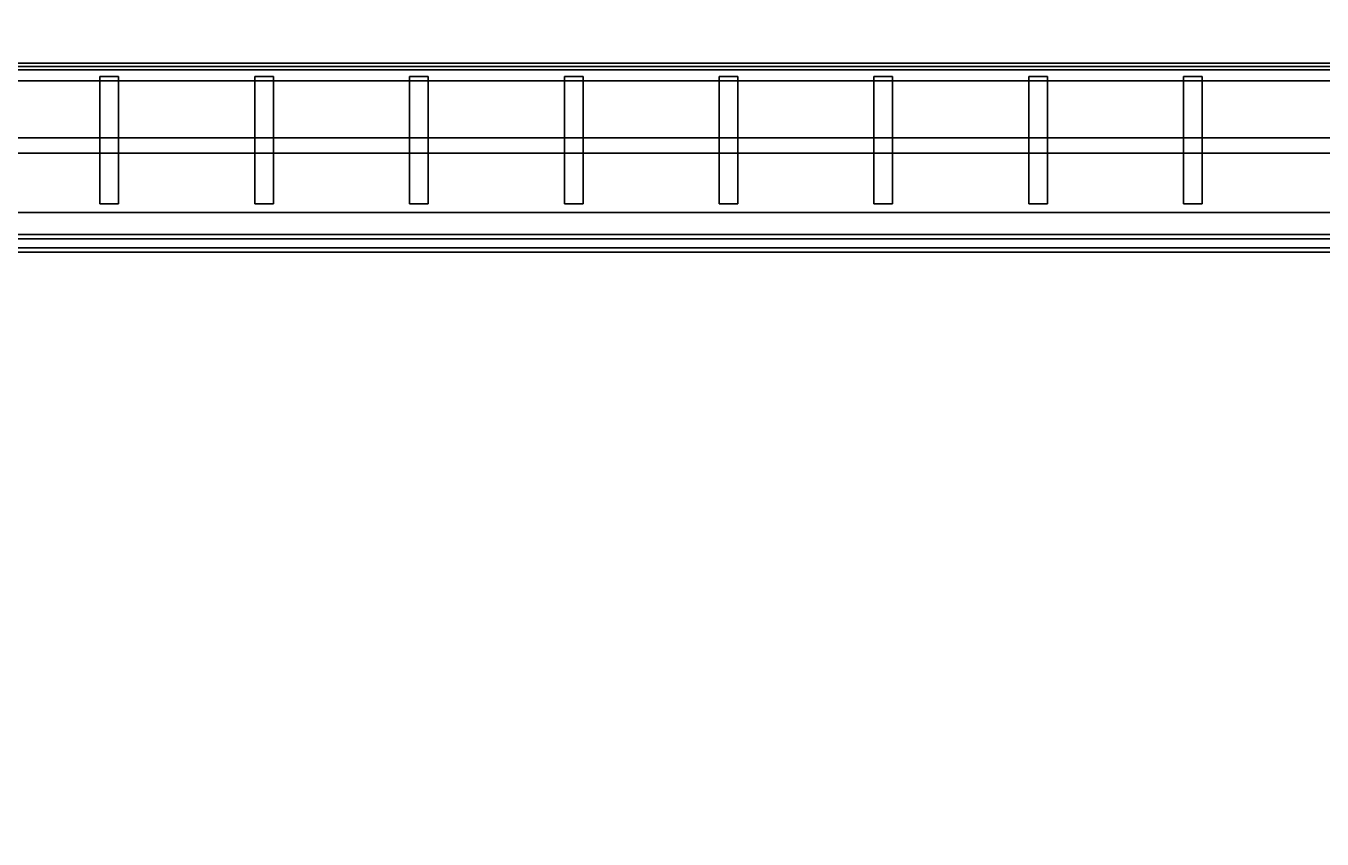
# Model space of a CAD drawing. Header units: metres. Extents: x -0.1 to 82.2, y -0.1 to 82.7.
# Drawn here: x 32.14 to 38.04, y 68.03 to 71.73 of the extents above; entities that cross this region are included whole.
import ezdxf

# ---------------------------------------------------------------- set-up
doc = ezdxf.new("R2010")
doc.units = ezdxf.units.M
for name, color, linetype in [('Floor_Plates', 7, 'CONTINUOUS'), ('Podium_Fins', 7, 'CONTINUOUS'), ('Podium_Glazing', 7, 'CONTINUOUS'), ('Podium_Terrace', 7, 'CONTINUOUS'), ('Podium_Walls', 7, 'CONTINUOUS'), ('Site_Plaza', 7, 'CONTINUOUS')]:
    doc.layers.add(name, color=color, linetype=linetype)

msp = doc.modelspace()

# ---------------------------------------------------------------- linework, layer by layer
at = {"layer": 'Floor_Plates'}
for points in [[(18.8, 26.8, 4.72), (18.8, 70.7, 4.72), (63.2, 70.7, 4.72), (63.2, 26.8, 4.72)], [(18.8, 26.8, 5), (63.2, 26.8, 5), (63.2, 70.7, 5), (18.8, 70.7, 5)], [(18.8, 70.7, 4.72), (18.8, 70.7, 5), (63.2, 70.7, 5), (63.2, 70.7, 4.72)], [(18.8, 26.8, 8.92), (18.8, 70.7, 8.92), (63.2, 70.7, 8.92), (63.2, 26.8, 8.92)], [(18.8, 26.8, 9.2), (63.2, 26.8, 9.2), (63.2, 70.7, 9.2), (18.8, 70.7, 9.2)], [(18.8, 70.7, 8.92), (18.8, 70.7, 9.2), (63.2, 70.7, 9.2), (63.2, 70.7, 8.92)], [(18.8, 26.8, 13.12), (18.8, 70.7, 13.12), (63.2, 70.7, 13.12), (63.2, 26.8, 13.12)], [(18.8, 26.8, 13.4), (63.2, 26.8, 13.4), (63.2, 70.7, 13.4), (18.8, 70.7, 13.4)], [(18.8, 70.7, 13.12), (18.8, 70.7, 13.4), (63.2, 70.7, 13.4), (63.2, 70.7, 13.12)]]:
    msp.add_3dface(points, dxfattribs=at)
at = {"layer": 'Podium_Fins'}
for points in [[(62.3, 71.545, 4.965), (19.7, 71.545, 4.965), (19.7, 71.545, 5.035), (62.3, 71.545, 5.035)], [(62.3, 71.48, 4.965), (19.7, 71.48, 4.965), (19.7, 71.545, 4.965), (62.3, 71.545, 4.965)], [(62.3, 71.48, 5.035), (62.3, 71.545, 5.035), (19.7, 71.545, 5.035), (19.7, 71.48, 5.035)], [(62.3, 71.545, 9.165), (19.7, 71.545, 9.165), (19.7, 71.545, 9.235), (62.3, 71.545, 9.235)], [(62.3, 71.48, 9.165), (19.7, 71.48, 9.165), (19.7, 71.545, 9.165), (62.3, 71.545, 9.165)], [(62.3, 71.48, 9.235), (62.3, 71.545, 9.235), (19.7, 71.545, 9.235), (19.7, 71.48, 9.235)], [(62.3, 71.545, 13.365), (19.7, 71.545, 13.365), (19.7, 71.545, 13.435), (62.3, 71.545, 13.435)], [(62.3, 71.48, 13.365), (19.7, 71.48, 13.365), (19.7, 71.545, 13.365), (62.3, 71.545, 13.365)], [(62.3, 71.48, 13.435), (62.3, 71.545, 13.435), (19.7, 71.545, 13.435), (19.7, 71.48, 13.435)], [(62.3, 71.48, 4.965), (62.3, 71.48, 5.035), (19.7, 71.48, 5.035), (19.7, 71.48, 4.965)], [(62.3, 71.48, 9.165), (62.3, 71.48, 9.235), (19.7, 71.48, 9.235), (19.7, 71.48, 9.165)], [(62.3, 71.48, 13.365), (62.3, 71.48, 13.435), (19.7, 71.48, 13.435), (19.7, 71.48, 13.365)], [(32.56, 71.5, 0.28), (32.475, 71.5, 0.28), (32.475, 71.5, 5.18), (32.56, 71.5, 5.18)], [(32.475, 70.92, 0.28), (32.475, 70.92, 5.18), (32.475, 71.5, 5.18), (32.475, 71.5, 0.28)], [(32.56, 70.92, 0.28), (32.475, 70.92, 0.28), (32.475, 71.5, 0.28), (32.56, 71.5, 0.28)], [(32.56, 70.92, 5.18), (32.56, 71.5, 5.18), (32.475, 71.5, 5.18), (32.475, 70.92, 5.18)], [(32.56, 71.5, 5.28), (32.475, 71.5, 5.28), (32.475, 71.5, 9.38), (32.56, 71.5, 9.38)], [(32.475, 70.92, 5.28), (32.475, 70.92, 9.38), (32.475, 71.5, 9.38), (32.475, 71.5, 5.28)], [(32.56, 70.92, 5.28), (32.475, 70.92, 5.28), (32.475, 71.5, 5.28), (32.56, 71.5, 5.28)], [(32.56, 70.92, 9.38), (32.56, 71.5, 9.38), (32.475, 71.5, 9.38), (32.475, 70.92, 9.38)], [(32.56, 71.5, 9.48), (32.475, 71.5, 9.48), (32.475, 71.5, 13.58), (32.56, 71.5, 13.58)], [(32.475, 70.92, 9.48), (32.475, 70.92, 13.58), (32.475, 71.5, 13.58), (32.475, 71.5, 9.48)], [(32.56, 70.92, 9.48), (32.475, 70.92, 9.48), (32.475, 71.5, 9.48), (32.56, 71.5, 9.48)], [(32.56, 70.92, 13.58), (32.56, 71.5, 13.58), (32.475, 71.5, 13.58), (32.475, 70.92, 13.58)], [(32.56, 71.5, 13.68), (32.475, 71.5, 13.68), (32.475, 71.5, 17.43), (32.56, 71.5, 17.43)], [(32.475, 70.92, 13.68), (32.475, 70.92, 17.43), (32.475, 71.5, 17.43), (32.475, 71.5, 13.68)], [(32.56, 70.92, 13.68), (32.475, 70.92, 13.68), (32.475, 71.5, 13.68), (32.56, 71.5, 13.68)], [(32.56, 70.92, 17.43), (32.56, 71.5, 17.43), (32.475, 71.5, 17.43), (32.475, 70.92, 17.43)], [(32.56, 70.92, 0.28), (32.56, 71.5, 0.28), (32.56, 71.5, 5.18), (32.56, 70.92, 5.18)], [(32.56, 70.92, 5.28), (32.56, 71.5, 5.28), (32.56, 71.5, 9.38), (32.56, 70.92, 9.38)], [(32.56, 70.92, 9.48), (32.56, 71.5, 9.48), (32.56, 71.5, 13.58), (32.56, 70.92, 13.58)], [(32.56, 70.92, 13.68), (32.56, 71.5, 13.68), (32.56, 71.5, 17.43), (32.56, 70.92, 17.43)], [(33.265, 71.5, 0.28), (33.18, 71.5, 0.28), (33.18, 71.5, 5.18), (33.265, 71.5, 5.18)], [(33.18, 70.92, 0.28), (33.18, 70.92, 5.18), (33.18, 71.5, 5.18), (33.18, 71.5, 0.28)], [(33.265, 70.92, 0.28), (33.18, 70.92, 0.28), (33.18, 71.5, 0.28), (33.265, 71.5, 0.28)], [(33.265, 70.92, 5.18), (33.265, 71.5, 5.18), (33.18, 71.5, 5.18), (33.18, 70.92, 5.18)], [(33.265, 71.5, 5.28), (33.18, 71.5, 5.28), (33.18, 71.5, 9.38), (33.265, 71.5, 9.38)], [(33.18, 70.92, 5.28), (33.18, 70.92, 9.38), (33.18, 71.5, 9.38), (33.18, 71.5, 5.28)], [(33.265, 70.92, 5.28), (33.18, 70.92, 5.28), (33.18, 71.5, 5.28), (33.265, 71.5, 5.28)], [(33.265, 70.92, 9.38), (33.265, 71.5, 9.38), (33.18, 71.5, 9.38), (33.18, 70.92, 9.38)], [(33.265, 71.5, 9.48), (33.18, 71.5, 9.48), (33.18, 71.5, 13.58), (33.265, 71.5, 13.58)], [(33.18, 70.92, 9.48), (33.18, 70.92, 13.58), (33.18, 71.5, 13.58), (33.18, 71.5, 9.48)], [(33.265, 70.92, 9.48), (33.18, 70.92, 9.48), (33.18, 71.5, 9.48), (33.265, 71.5, 9.48)], [(33.265, 70.92, 13.58), (33.265, 71.5, 13.58), (33.18, 71.5, 13.58), (33.18, 70.92, 13.58)], [(33.265, 71.5, 13.68), (33.18, 71.5, 13.68), (33.18, 71.5, 17.43), (33.265, 71.5, 17.43)], [(33.18, 70.92, 13.68), (33.18, 70.92, 17.43), (33.18, 71.5, 17.43), (33.18, 71.5, 13.68)], [(33.265, 70.92, 13.68), (33.18, 70.92, 13.68), (33.18, 71.5, 13.68), (33.265, 71.5, 13.68)], [(33.265, 70.92, 17.43), (33.265, 71.5, 17.43), (33.18, 71.5, 17.43), (33.18, 70.92, 17.43)], [(33.265, 70.92, 0.28), (33.265, 71.5, 0.28), (33.265, 71.5, 5.18), (33.265, 70.92, 5.18)], [(33.265, 70.92, 5.28), (33.265, 71.5, 5.28), (33.265, 71.5, 9.38), (33.265, 70.92, 9.38)], [(33.265, 70.92, 9.48), (33.265, 71.5, 9.48), (33.265, 71.5, 13.58), (33.265, 70.92, 13.58)], [(33.265, 70.92, 13.68), (33.265, 71.5, 13.68), (33.265, 71.5, 17.43), (33.265, 70.92, 17.43)], [(33.97, 71.5, 0.28), (33.885, 71.5, 0.28), (33.885, 71.5, 5.18), (33.97, 71.5, 5.18)], [(33.885, 70.92, 0.28), (33.885, 70.92, 5.18), (33.885, 71.5, 5.18), (33.885, 71.5, 0.28)], [(33.97, 70.92, 0.28), (33.885, 70.92, 0.28), (33.885, 71.5, 0.28), (33.97, 71.5, 0.28)], [(33.97, 70.92, 5.18), (33.97, 71.5, 5.18), (33.885, 71.5, 5.18), (33.885, 70.92, 5.18)], [(33.97, 71.5, 5.28), (33.885, 71.5, 5.28), (33.885, 71.5, 9.38), (33.97, 71.5, 9.38)], [(33.885, 70.92, 5.28), (33.885, 70.92, 9.38), (33.885, 71.5, 9.38), (33.885, 71.5, 5.28)], [(33.97, 70.92, 5.28), (33.885, 70.92, 5.28), (33.885, 71.5, 5.28), (33.97, 71.5, 5.28)], [(33.97, 70.92, 9.38), (33.97, 71.5, 9.38), (33.885, 71.5, 9.38), (33.885, 70.92, 9.38)], [(33.97, 71.5, 9.48), (33.885, 71.5, 9.48), (33.885, 71.5, 13.58), (33.97, 71.5, 13.58)], [(33.885, 70.92, 9.48), (33.885, 70.92, 13.58), (33.885, 71.5, 13.58), (33.885, 71.5, 9.48)], [(33.97, 70.92, 9.48), (33.885, 70.92, 9.48), (33.885, 71.5, 9.48), (33.97, 71.5, 9.48)], [(33.97, 70.92, 13.58), (33.97, 71.5, 13.58), (33.885, 71.5, 13.58), (33.885, 70.92, 13.58)], [(33.97, 71.5, 13.68), (33.885, 71.5, 13.68), (33.885, 71.5, 17.43), (33.97, 71.5, 17.43)], [(33.885, 70.92, 13.68), (33.885, 70.92, 17.43), (33.885, 71.5, 17.43), (33.885, 71.5, 13.68)], [(33.97, 70.92, 13.68), (33.885, 70.92, 13.68), (33.885, 71.5, 13.68), (33.97, 71.5, 13.68)], [(33.97, 70.92, 17.43), (33.97, 71.5, 17.43), (33.885, 71.5, 17.43), (33.885, 70.92, 17.43)], [(33.97, 70.92, 0.28), (33.97, 71.5, 0.28), (33.97, 71.5, 5.18), (33.97, 70.92, 5.18)], [(33.97, 70.92, 5.28), (33.97, 71.5, 5.28), (33.97, 71.5, 9.38), (33.97, 70.92, 9.38)], [(33.97, 70.92, 9.48), (33.97, 71.5, 9.48), (33.97, 71.5, 13.58), (33.97, 70.92, 13.58)], [(33.97, 70.92, 13.68), (33.97, 71.5, 13.68), (33.97, 71.5, 17.43), (33.97, 70.92, 17.43)], [(34.675, 71.5, 0.28), (34.59, 71.5, 0.28), (34.59, 71.5, 5.18), (34.675, 71.5, 5.18)], [(34.59, 70.92, 0.28), (34.59, 70.92, 5.18), (34.59, 71.5, 5.18), (34.59, 71.5, 0.28)], [(34.675, 70.92, 0.28), (34.59, 70.92, 0.28), (34.59, 71.5, 0.28), (34.675, 71.5, 0.28)], [(34.675, 70.92, 5.18), (34.675, 71.5, 5.18), (34.59, 71.5, 5.18), (34.59, 70.92, 5.18)], [(34.675, 71.5, 5.28), (34.59, 71.5, 5.28), (34.59, 71.5, 9.38), (34.675, 71.5, 9.38)], [(34.59, 70.92, 5.28), (34.59, 70.92, 9.38), (34.59, 71.5, 9.38), (34.59, 71.5, 5.28)], [(34.675, 70.92, 5.28), (34.59, 70.92, 5.28), (34.59, 71.5, 5.28), (34.675, 71.5, 5.28)], [(34.675, 70.92, 9.38), (34.675, 71.5, 9.38), (34.59, 71.5, 9.38), (34.59, 70.92, 9.38)], [(34.675, 71.5, 9.48), (34.59, 71.5, 9.48), (34.59, 71.5, 13.58), (34.675, 71.5, 13.58)], [(34.59, 70.92, 9.48), (34.59, 70.92, 13.58), (34.59, 71.5, 13.58), (34.59, 71.5, 9.48)], [(34.675, 70.92, 9.48), (34.59, 70.92, 9.48), (34.59, 71.5, 9.48), (34.675, 71.5, 9.48)], [(34.675, 70.92, 13.58), (34.675, 71.5, 13.58), (34.59, 71.5, 13.58), (34.59, 70.92, 13.58)], [(34.675, 71.5, 13.68), (34.59, 71.5, 13.68), (34.59, 71.5, 17.43), (34.675, 71.5, 17.43)], [(34.59, 70.92, 13.68), (34.59, 70.92, 17.43), (34.59, 71.5, 17.43), (34.59, 71.5, 13.68)], [(34.675, 70.92, 13.68), (34.59, 70.92, 13.68), (34.59, 71.5, 13.68), (34.675, 71.5, 13.68)], [(34.675, 70.92, 17.43), (34.675, 71.5, 17.43), (34.59, 71.5, 17.43), (34.59, 70.92, 17.43)], [(34.675, 70.92, 0.28), (34.675, 71.5, 0.28), (34.675, 71.5, 5.18), (34.675, 70.92, 5.18)], [(34.675, 70.92, 5.28), (34.675, 71.5, 5.28), (34.675, 71.5, 9.38), (34.675, 70.92, 9.38)], [(34.675, 70.92, 9.48), (34.675, 71.5, 9.48), (34.675, 71.5, 13.58), (34.675, 70.92, 13.58)], [(34.675, 70.92, 13.68), (34.675, 71.5, 13.68), (34.675, 71.5, 17.43), (34.675, 70.92, 17.43)], [(35.38, 71.5, 0.28), (35.295, 71.5, 0.28), (35.295, 71.5, 5.18), (35.38, 71.5, 5.18)], [(35.295, 70.92, 0.28), (35.295, 70.92, 5.18), (35.295, 71.5, 5.18), (35.295, 71.5, 0.28)], [(35.38, 70.92, 0.28), (35.295, 70.92, 0.28), (35.295, 71.5, 0.28), (35.38, 71.5, 0.28)], [(35.38, 70.92, 5.18), (35.38, 71.5, 5.18), (35.295, 71.5, 5.18), (35.295, 70.92, 5.18)], [(35.38, 71.5, 5.28), (35.295, 71.5, 5.28), (35.295, 71.5, 9.38), (35.38, 71.5, 9.38)], [(35.295, 70.92, 5.28), (35.295, 70.92, 9.38), (35.295, 71.5, 9.38), (35.295, 71.5, 5.28)], [(35.38, 70.92, 5.28), (35.295, 70.92, 5.28), (35.295, 71.5, 5.28), (35.38, 71.5, 5.28)], [(35.38, 70.92, 9.38), (35.38, 71.5, 9.38), (35.295, 71.5, 9.38), (35.295, 70.92, 9.38)], [(35.38, 71.5, 9.48), (35.295, 71.5, 9.48), (35.295, 71.5, 13.58), (35.38, 71.5, 13.58)], [(35.295, 70.92, 9.48), (35.295, 70.92, 13.58), (35.295, 71.5, 13.58), (35.295, 71.5, 9.48)], [(35.38, 70.92, 9.48), (35.295, 70.92, 9.48), (35.295, 71.5, 9.48), (35.38, 71.5, 9.48)], [(35.38, 70.92, 13.58), (35.38, 71.5, 13.58), (35.295, 71.5, 13.58), (35.295, 70.92, 13.58)], [(35.38, 71.5, 13.68), (35.295, 71.5, 13.68), (35.295, 71.5, 17.43), (35.38, 71.5, 17.43)], [(35.295, 70.92, 13.68), (35.295, 70.92, 17.43), (35.295, 71.5, 17.43), (35.295, 71.5, 13.68)], [(35.38, 70.92, 13.68), (35.295, 70.92, 13.68), (35.295, 71.5, 13.68), (35.38, 71.5, 13.68)], [(35.38, 70.92, 17.43), (35.38, 71.5, 17.43), (35.295, 71.5, 17.43), (35.295, 70.92, 17.43)], [(35.38, 70.92, 0.28), (35.38, 71.5, 0.28), (35.38, 71.5, 5.18), (35.38, 70.92, 5.18)], [(35.38, 70.92, 5.28), (35.38, 71.5, 5.28), (35.38, 71.5, 9.38), (35.38, 70.92, 9.38)], [(35.38, 70.92, 9.48), (35.38, 71.5, 9.48), (35.38, 71.5, 13.58), (35.38, 70.92, 13.58)], [(35.38, 70.92, 13.68), (35.38, 71.5, 13.68), (35.38, 71.5, 17.43), (35.38, 70.92, 17.43)], [(36.085, 71.5, 0.28), (36, 71.5, 0.28), (36, 71.5, 5.18), (36.085, 71.5, 5.18)], [(36, 70.92, 0.28), (36, 70.92, 5.18), (36, 71.5, 5.18), (36, 71.5, 0.28)], [(36.085, 70.92, 0.28), (36, 70.92, 0.28), (36, 71.5, 0.28), (36.085, 71.5, 0.28)], [(36.085, 70.92, 5.18), (36.085, 71.5, 5.18), (36, 71.5, 5.18), (36, 70.92, 5.18)], [(36.085, 71.5, 5.28), (36, 71.5, 5.28), (36, 71.5, 9.38), (36.085, 71.5, 9.38)], [(36, 70.92, 5.28), (36, 70.92, 9.38), (36, 71.5, 9.38), (36, 71.5, 5.28)], [(36.085, 70.92, 5.28), (36, 70.92, 5.28), (36, 71.5, 5.28), (36.085, 71.5, 5.28)], [(36.085, 70.92, 9.38), (36.085, 71.5, 9.38), (36, 71.5, 9.38), (36, 70.92, 9.38)], [(36.085, 71.5, 9.48), (36, 71.5, 9.48), (36, 71.5, 13.58), (36.085, 71.5, 13.58)], [(36, 70.92, 9.48), (36, 70.92, 13.58), (36, 71.5, 13.58), (36, 71.5, 9.48)], [(36.085, 70.92, 9.48), (36, 70.92, 9.48), (36, 71.5, 9.48), (36.085, 71.5, 9.48)], [(36.085, 70.92, 13.58), (36.085, 71.5, 13.58), (36, 71.5, 13.58), (36, 70.92, 13.58)], [(36.085, 71.5, 13.68), (36, 71.5, 13.68), (36, 71.5, 17.43), (36.085, 71.5, 17.43)], [(36, 70.92, 13.68), (36, 70.92, 17.43), (36, 71.5, 17.43), (36, 71.5, 13.68)], [(36.085, 70.92, 13.68), (36, 70.92, 13.68), (36, 71.5, 13.68), (36.085, 71.5, 13.68)], [(36.085, 70.92, 17.43), (36.085, 71.5, 17.43), (36, 71.5, 17.43), (36, 70.92, 17.43)], [(36.085, 70.92, 0.28), (36.085, 71.5, 0.28), (36.085, 71.5, 5.18), (36.085, 70.92, 5.18)], [(36.085, 70.92, 5.28), (36.085, 71.5, 5.28), (36.085, 71.5, 9.38), (36.085, 70.92, 9.38)], [(36.085, 70.92, 9.48), (36.085, 71.5, 9.48), (36.085, 71.5, 13.58), (36.085, 70.92, 13.58)], [(36.085, 70.92, 13.68), (36.085, 71.5, 13.68), (36.085, 71.5, 17.43), (36.085, 70.92, 17.43)], [(36.79, 71.5, 0.28), (36.705, 71.5, 0.28), (36.705, 71.5, 5.18), (36.79, 71.5, 5.18)], [(36.705, 70.92, 0.28), (36.705, 70.92, 5.18), (36.705, 71.5, 5.18), (36.705, 71.5, 0.28)], [(36.79, 70.92, 0.28), (36.705, 70.92, 0.28), (36.705, 71.5, 0.28), (36.79, 71.5, 0.28)], [(36.79, 70.92, 5.18), (36.79, 71.5, 5.18), (36.705, 71.5, 5.18), (36.705, 70.92, 5.18)], [(36.79, 71.5, 5.28), (36.705, 71.5, 5.28), (36.705, 71.5, 9.38), (36.79, 71.5, 9.38)], [(36.705, 70.92, 5.28), (36.705, 70.92, 9.38), (36.705, 71.5, 9.38), (36.705, 71.5, 5.28)], [(36.79, 70.92, 5.28), (36.705, 70.92, 5.28), (36.705, 71.5, 5.28), (36.79, 71.5, 5.28)], [(36.79, 70.92, 9.38), (36.79, 71.5, 9.38), (36.705, 71.5, 9.38), (36.705, 70.92, 9.38)], [(36.79, 71.5, 9.48), (36.705, 71.5, 9.48), (36.705, 71.5, 13.58), (36.79, 71.5, 13.58)], [(36.705, 70.92, 9.48), (36.705, 70.92, 13.58), (36.705, 71.5, 13.58), (36.705, 71.5, 9.48)], [(36.79, 70.92, 9.48), (36.705, 70.92, 9.48), (36.705, 71.5, 9.48), (36.79, 71.5, 9.48)], [(36.79, 70.92, 13.58), (36.79, 71.5, 13.58), (36.705, 71.5, 13.58), (36.705, 70.92, 13.58)], [(36.79, 71.5, 13.68), (36.705, 71.5, 13.68), (36.705, 71.5, 17.43), (36.79, 71.5, 17.43)], [(36.705, 70.92, 13.68), (36.705, 70.92, 17.43), (36.705, 71.5, 17.43), (36.705, 71.5, 13.68)], [(36.79, 70.92, 13.68), (36.705, 70.92, 13.68), (36.705, 71.5, 13.68), (36.79, 71.5, 13.68)], [(36.79, 70.92, 17.43), (36.79, 71.5, 17.43), (36.705, 71.5, 17.43), (36.705, 70.92, 17.43)], [(36.79, 70.92, 0.28), (36.79, 71.5, 0.28), (36.79, 71.5, 5.18), (36.79, 70.92, 5.18)], [(36.79, 70.92, 5.28), (36.79, 71.5, 5.28), (36.79, 71.5, 9.38), (36.79, 70.92, 9.38)], [(36.79, 70.92, 9.48), (36.79, 71.5, 9.48), (36.79, 71.5, 13.58), (36.79, 70.92, 13.58)], [(36.79, 70.92, 13.68), (36.79, 71.5, 13.68), (36.79, 71.5, 17.43), (36.79, 70.92, 17.43)], [(37.495, 71.5, 0.28), (37.41, 71.5, 0.28), (37.41, 71.5, 5.18), (37.495, 71.5, 5.18)], [(37.41, 70.92, 0.28), (37.41, 70.92, 5.18), (37.41, 71.5, 5.18), (37.41, 71.5, 0.28)], [(37.495, 70.92, 0.28), (37.41, 70.92, 0.28), (37.41, 71.5, 0.28), (37.495, 71.5, 0.28)], [(37.495, 70.92, 5.18), (37.495, 71.5, 5.18), (37.41, 71.5, 5.18), (37.41, 70.92, 5.18)], [(37.495, 71.5, 5.28), (37.41, 71.5, 5.28), (37.41, 71.5, 9.38), (37.495, 71.5, 9.38)], [(37.41, 70.92, 5.28), (37.41, 70.92, 9.38), (37.41, 71.5, 9.38), (37.41, 71.5, 5.28)], [(37.495, 70.92, 5.28), (37.41, 70.92, 5.28), (37.41, 71.5, 5.28), (37.495, 71.5, 5.28)], [(37.495, 70.92, 9.38), (37.495, 71.5, 9.38), (37.41, 71.5, 9.38), (37.41, 70.92, 9.38)], [(37.495, 71.5, 9.48), (37.41, 71.5, 9.48), (37.41, 71.5, 13.58), (37.495, 71.5, 13.58)], [(37.41, 70.92, 9.48), (37.41, 70.92, 13.58), (37.41, 71.5, 13.58), (37.41, 71.5, 9.48)], [(37.495, 70.92, 9.48), (37.41, 70.92, 9.48), (37.41, 71.5, 9.48), (37.495, 71.5, 9.48)], [(37.495, 70.92, 13.58), (37.495, 71.5, 13.58), (37.41, 71.5, 13.58), (37.41, 70.92, 13.58)], [(37.495, 71.5, 13.68), (37.41, 71.5, 13.68), (37.41, 71.5, 17.43), (37.495, 71.5, 17.43)], [(37.41, 70.92, 13.68), (37.41, 70.92, 17.43), (37.41, 71.5, 17.43), (37.41, 71.5, 13.68)], [(37.495, 70.92, 13.68), (37.41, 70.92, 13.68), (37.41, 71.5, 13.68), (37.495, 71.5, 13.68)], [(37.495, 70.92, 17.43), (37.495, 71.5, 17.43), (37.41, 71.5, 17.43), (37.41, 70.92, 17.43)], [(37.495, 70.92, 0.28), (37.495, 71.5, 0.28), (37.495, 71.5, 5.18), (37.495, 70.92, 5.18)], [(37.495, 70.92, 5.28), (37.495, 71.5, 5.28), (37.495, 71.5, 9.38), (37.495, 70.92, 9.38)], [(37.495, 70.92, 9.48), (37.495, 71.5, 9.48), (37.495, 71.5, 13.58), (37.495, 70.92, 13.58)], [(37.495, 70.92, 13.68), (37.495, 71.5, 13.68), (37.495, 71.5, 17.43), (37.495, 70.92, 17.43)], [(32.56, 70.92, 0.28), (32.56, 70.92, 5.18), (32.475, 70.92, 5.18), (32.475, 70.92, 0.28)], [(32.56, 70.92, 5.28), (32.56, 70.92, 9.38), (32.475, 70.92, 9.38), (32.475, 70.92, 5.28)], [(32.56, 70.92, 9.48), (32.56, 70.92, 13.58), (32.475, 70.92, 13.58), (32.475, 70.92, 9.48)], [(32.56, 70.92, 13.68), (32.56, 70.92, 17.43), (32.475, 70.92, 17.43), (32.475, 70.92, 13.68)], [(33.265, 70.92, 0.28), (33.265, 70.92, 5.18), (33.18, 70.92, 5.18), (33.18, 70.92, 0.28)], [(33.265, 70.92, 5.28), (33.265, 70.92, 9.38), (33.18, 70.92, 9.38), (33.18, 70.92, 5.28)], [(33.265, 70.92, 9.48), (33.265, 70.92, 13.58), (33.18, 70.92, 13.58), (33.18, 70.92, 9.48)], [(33.265, 70.92, 13.68), (33.265, 70.92, 17.43), (33.18, 70.92, 17.43), (33.18, 70.92, 13.68)], [(33.97, 70.92, 0.28), (33.97, 70.92, 5.18), (33.885, 70.92, 5.18), (33.885, 70.92, 0.28)], [(33.97, 70.92, 5.28), (33.97, 70.92, 9.38), (33.885, 70.92, 9.38), (33.885, 70.92, 5.28)], [(33.97, 70.92, 9.48), (33.97, 70.92, 13.58), (33.885, 70.92, 13.58), (33.885, 70.92, 9.48)], [(33.97, 70.92, 13.68), (33.97, 70.92, 17.43), (33.885, 70.92, 17.43), (33.885, 70.92, 13.68)], [(34.675, 70.92, 0.28), (34.675, 70.92, 5.18), (34.59, 70.92, 5.18), (34.59, 70.92, 0.28)], [(34.675, 70.92, 5.28), (34.675, 70.92, 9.38), (34.59, 70.92, 9.38), (34.59, 70.92, 5.28)], [(34.675, 70.92, 9.48), (34.675, 70.92, 13.58), (34.59, 70.92, 13.58), (34.59, 70.92, 9.48)], [(34.675, 70.92, 13.68), (34.675, 70.92, 17.43), (34.59, 70.92, 17.43), (34.59, 70.92, 13.68)], [(35.38, 70.92, 0.28), (35.38, 70.92, 5.18), (35.295, 70.92, 5.18), (35.295, 70.92, 0.28)], [(35.38, 70.92, 5.28), (35.38, 70.92, 9.38), (35.295, 70.92, 9.38), (35.295, 70.92, 5.28)], [(35.38, 70.92, 9.48), (35.38, 70.92, 13.58), (35.295, 70.92, 13.58), (35.295, 70.92, 9.48)], [(35.38, 70.92, 13.68), (35.38, 70.92, 17.43), (35.295, 70.92, 17.43), (35.295, 70.92, 13.68)], [(36.085, 70.92, 0.28), (36.085, 70.92, 5.18), (36, 70.92, 5.18), (36, 70.92, 0.28)], [(36.085, 70.92, 5.28), (36.085, 70.92, 9.38), (36, 70.92, 9.38), (36, 70.92, 5.28)], [(36.085, 70.92, 9.48), (36.085, 70.92, 13.58), (36, 70.92, 13.58), (36, 70.92, 9.48)], [(36.085, 70.92, 13.68), (36.085, 70.92, 17.43), (36, 70.92, 17.43), (36, 70.92, 13.68)], [(36.79, 70.92, 0.28), (36.79, 70.92, 5.18), (36.705, 70.92, 5.18), (36.705, 70.92, 0.28)], [(36.79, 70.92, 5.28), (36.79, 70.92, 9.38), (36.705, 70.92, 9.38), (36.705, 70.92, 5.28)], [(36.79, 70.92, 9.48), (36.79, 70.92, 13.58), (36.705, 70.92, 13.58), (36.705, 70.92, 9.48)], [(36.79, 70.92, 13.68), (36.79, 70.92, 17.43), (36.705, 70.92, 17.43), (36.705, 70.92, 13.68)], [(37.495, 70.92, 0.28), (37.495, 70.92, 5.18), (37.41, 70.92, 5.18), (37.41, 70.92, 0.28)], [(37.495, 70.92, 5.28), (37.495, 70.92, 9.38), (37.41, 70.92, 9.38), (37.41, 70.92, 5.28)], [(37.495, 70.92, 9.48), (37.495, 70.92, 13.58), (37.41, 70.92, 13.58), (37.41, 70.92, 9.48)], [(37.495, 70.92, 13.68), (37.495, 70.92, 17.43), (37.41, 70.92, 17.43), (37.41, 70.92, 13.68)]]:
    msp.add_3dface(points, dxfattribs=at)
at = {"layer": 'Podium_Glazing'}
for points in [[(62.3, 70.78, 0.22), (19.7, 70.78, 0.22), (19.7, 70.78, 17.2), (62.3, 70.78, 17.2)], [(62.3, 70.76, 0.22), (19.7, 70.76, 0.22), (19.7, 70.78, 0.22), (62.3, 70.78, 0.22)], [(62.3, 70.76, 17.2), (62.3, 70.78, 17.2), (19.7, 70.78, 17.2), (19.7, 70.76, 17.2)], [(62.3, 70.76, 0.22), (62.3, 70.76, 17.2), (19.7, 70.76, 17.2), (19.7, 70.76, 0.22)]]:
    msp.add_3dface(points, dxfattribs=at)
at = {"layer": 'Podium_Terrace'}
for points in [[(18.35, 67.54, 17.601), (18.35, 71.15, 17.601), (63.65, 71.15, 17.601), (63.65, 67.54, 17.601)], [(18.35, 67.54, 17.655), (63.65, 67.54, 17.655), (63.65, 71.15, 17.655), (18.35, 71.15, 17.655)], [(18.35, 71.15, 17.601), (18.35, 71.15, 17.655), (63.65, 71.15, 17.655), (63.65, 71.15, 17.601)]]:
    msp.add_3dface(points, dxfattribs=at)
at = {"layer": 'Podium_Walls'}
for points in [[(17.94, 25.94, 17.2), (17.94, 71.56, 17.2), (64.06, 71.56, 17.2), (64.06, 25.94, 17.2)], [(17.94, 25.94, 17.6), (64.06, 25.94, 17.6), (64.06, 71.56, 17.6), (17.94, 71.56, 17.6)], [(17.94, 71.56, 17.2), (17.94, 71.56, 17.6), (64.06, 71.56, 17.6), (64.06, 71.56, 17.2)], [(19.55, 71.22), (19.55, 71.53), (62.45, 71.53), (62.45, 71.22)], [(19.55, 71.22, 0.22), (62.45, 71.22, 0.22), (62.45, 71.53, 0.22), (19.55, 71.53, 0.22)], [(19.55, 71.53), (19.55, 71.53, 0.22), (62.45, 71.53, 0.22), (62.45, 71.53)], [(19.55, 71.22), (62.45, 71.22), (62.45, 71.22, 0.22), (19.55, 71.22, 0.22)], [(62.3, 70.88, 4.91), (19.7, 70.88, 4.91), (19.7, 70.88, 5.09), (62.3, 70.88, 5.09)], [(62.3, 70.72, 4.91), (19.7, 70.72, 4.91), (19.7, 70.88, 4.91), (62.3, 70.88, 4.91)], [(62.3, 70.72, 5.09), (62.3, 70.88, 5.09), (19.7, 70.88, 5.09), (19.7, 70.72, 5.09)], [(62.3, 70.88, 9.11), (19.7, 70.88, 9.11), (19.7, 70.88, 9.29), (62.3, 70.88, 9.29)], [(62.3, 70.72, 9.11), (19.7, 70.72, 9.11), (19.7, 70.88, 9.11), (62.3, 70.88, 9.11)], [(62.3, 70.72, 9.29), (62.3, 70.88, 9.29), (19.7, 70.88, 9.29), (19.7, 70.72, 9.29)], [(62.3, 70.88, 13.31), (19.7, 70.88, 13.31), (19.7, 70.88, 13.49), (62.3, 70.88, 13.49)], [(62.3, 70.72, 13.31), (19.7, 70.72, 13.31), (19.7, 70.88, 13.31), (62.3, 70.88, 13.31)], [(62.3, 70.72, 13.49), (62.3, 70.88, 13.49), (19.7, 70.88, 13.49), (19.7, 70.72, 13.49)], [(62.3, 70.72, 4.91), (62.3, 70.72, 5.09), (19.7, 70.72, 5.09), (19.7, 70.72, 4.91)], [(62.3, 70.72, 9.11), (62.3, 70.72, 9.29), (19.7, 70.72, 9.29), (19.7, 70.72, 9.11)], [(62.3, 70.72, 13.31), (62.3, 70.72, 13.49), (19.7, 70.72, 13.49), (19.7, 70.72, 13.31)]]:
    msp.add_3dface(points, dxfattribs=at)
at = {"layer": 'Site_Plaza'}
for points in [[(-0.15, -0.15, -0.18), (-0.15, 82.65, -0.18), (82.15, 82.65, -0.18), (82.15, -0.15, -0.18)], [(-0.15, -0.15, -0.02), (82.15, -0.15, -0.02), (82.15, 82.65, -0.02), (-0.15, 82.65, -0.02)], [(0, 0, -0.6), (0, 82.5, -0.6), (82, 82.5, -0.6), (82, 0, -0.6)], [(0, 0), (82, 0), (82, 82.5), (0, 82.5)]]:
    msp.add_3dface(points, dxfattribs=at)

doc.saveas('drawing.dxf')
